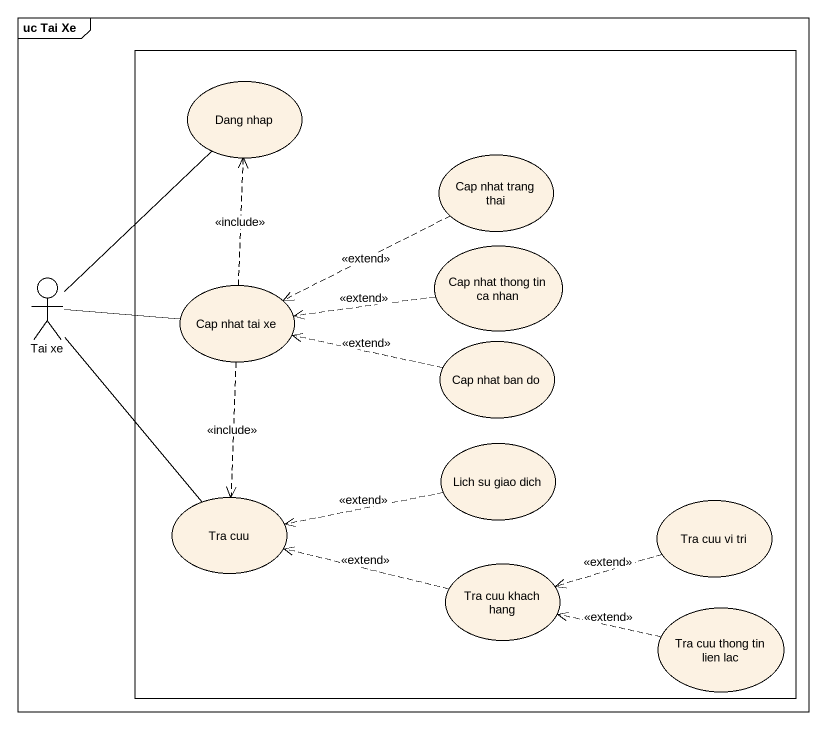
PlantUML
@startuml
mainframe uc Tai Xe
rectangle " " as rectangle1 {
  usecase "Dang nhap" as Dang_nhap
  usecase "Cap nhat trang thai" as Cap_nhat_trang_thai
  usecase "Cap nhat thong tin ca nhan" as Cap_nhat_thong_tin_ca_nhan
  usecase "Cap nhat tai xe" as Cap_nhat_tai_xe
  usecase "Cap nhat ban do" as Cap_nhat_ban_do
  usecase "Lich su giao dich" as Lich_su_giao_dich
  usecase "Tra cuu" as Tra_cuu
  usecase "Tra cuu vi tri" as Tra_cuu_vi_tri
  usecase "Tra cuu khach hang" as Tra_cuu_khach_hang
  usecase "Tra cuu thong tin lien lac" as Tra_cuu_thong_tin_lien_lac
}
actor "Tai xe" as Tai_xe
Cap_nhat_trang_thai .left.> Cap_nhat_tai_xe : <<extend>>
Cap_nhat_thong_tin_ca_nhan .left.> Cap_nhat_tai_xe : <<extend>>
Tai_xe -up- Dang_nhap
Tai_xe -right- Cap_nhat_tai_xe
Tai_xe -- Tra_cuu
Cap_nhat_tai_xe .up.> Dang_nhap : <<include>>
Cap_nhat_tai_xe ..> Tra_cuu : <<include>>
Cap_nhat_ban_do .left.> Cap_nhat_tai_xe : <<extend>>
Lich_su_giao_dich .left.> Tra_cuu : <<extend>>
Tra_cuu_vi_tri .left.> Tra_cuu_khach_hang : <<extend>>
Tra_cuu_khach_hang .left.> Tra_cuu : <<extend>>
Tra_cuu_thong_tin_lien_lac .left.> Tra_cuu_khach_hang : <<extend>>
@enduml
